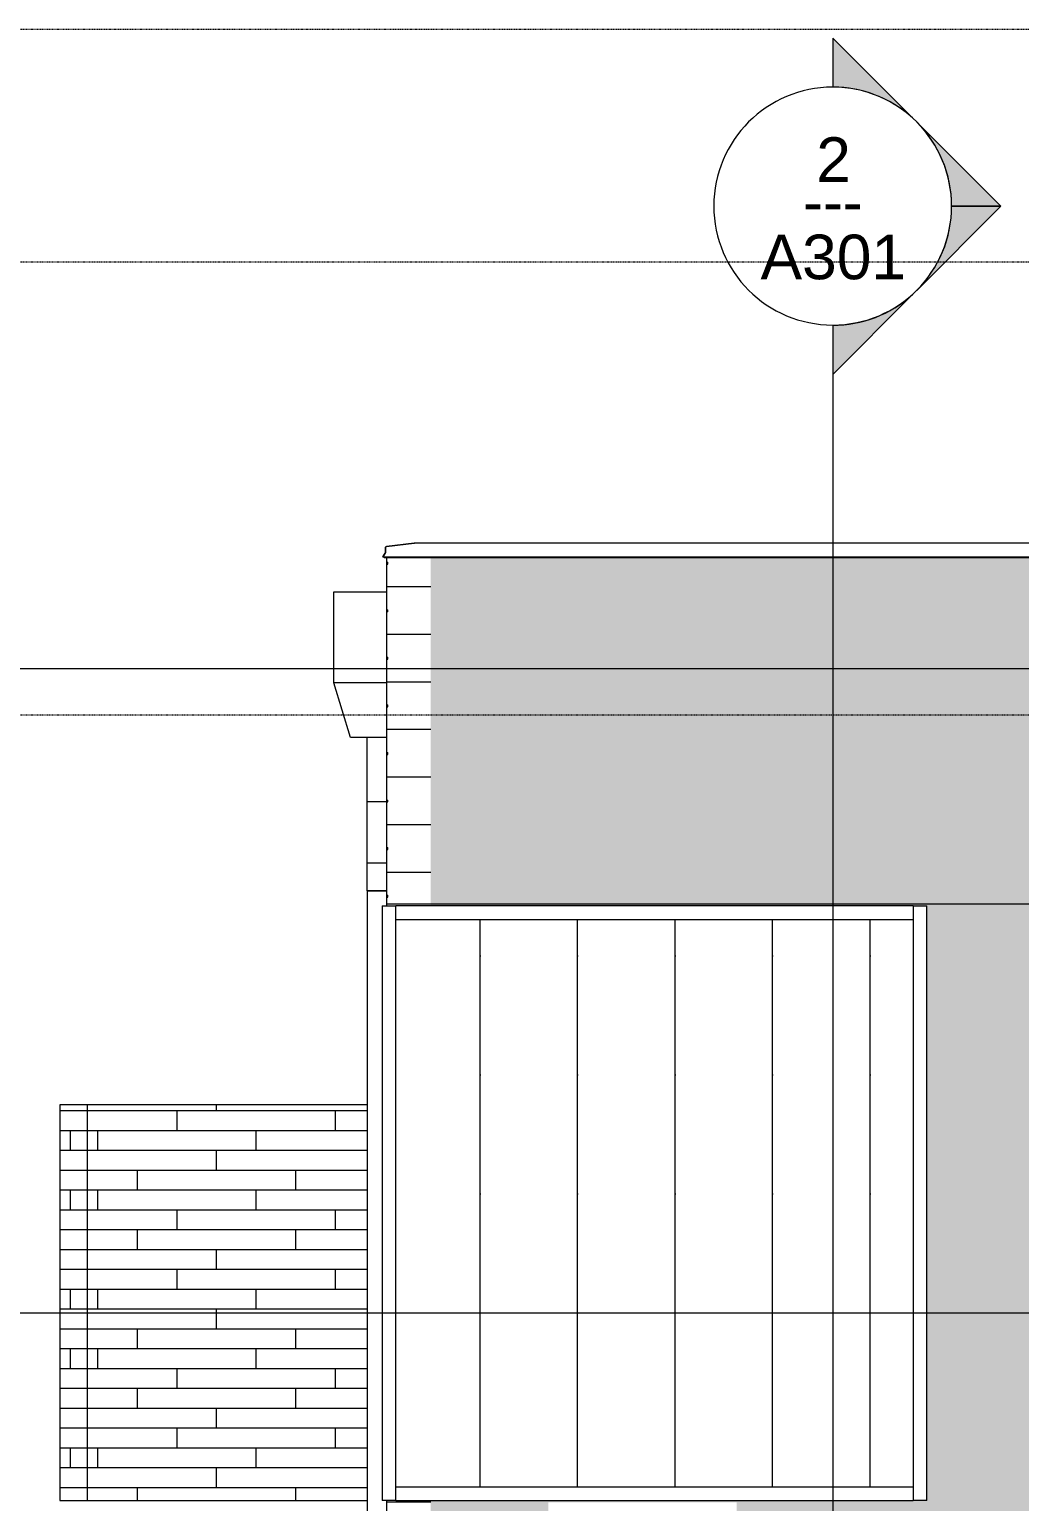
# Model space of a CAD drawing. Header units: inches. Extents: x -4169 to 1631, y -238 to 585.
# Drawn here: x -3932.9 to -3733, y 229.9 to 527 of the extents above; entities that cross this region are included whole.
import ezdxf

# ---------------------------------------------------------------- set-up
doc = ezdxf.new("R2010")
doc.units = ezdxf.units.IN
doc.header["$MEASUREMENT"] = 0
doc.linetypes.add('Aligning Line 1_8_', pattern=[0.25, 0.125, -0.125])
doc.linetypes.add('Grid Line 1_2_', pattern=[0.875, 0.5, -0.125, 0.125, -0.125])
for name, color, linetype, lineweight in [('0-1', 7, 'Continuous', 5), ('A-FLOR-LEVL-1', 51, 'Grid Line 1_2_', 9), ('A-GENM', 5, 'Continuous', 9), ('A-GLAZ-CWMG', 51, 'Continuous', 9), ('A-WALL', 113, 'Continuous', 13), ('A-WALL-PATT-1', 111, 'Continuous', 9), ('G-ANNO-SYMB', 111, 'Aligning Line 1_8_', 9), ('G-ANNO-SYMB-1', 9, 'Aligning Line 1_8_', 9), ('G-ANNO-SYMB-2', 147, 'Aligning Line 1_8_', 9), ('G-ANNO-SYMB-3', 111, 'Continuous', 9)]:
    doc.layers.add(name, color=color, linetype=linetype, lineweight=lineweight)
doc.styles.add('Arial', font='arial.ttf', dxfattribs={"height": 9})
doc.styles.add('Century Gothic', font='ufonts.com_century-gothic.ttf', dxfattribs={"height": 9})
pattern_1 = [(0, (-3865.17, 112.3), (-38.4, 120.375), [0.392, -38.007]), (0, (-3865.17, 112.7), (-38.4, 120.375), [0.392, -38.007]), (0, (-3865.17, 128.66), (-38.4, 120.375), [0.392, -38.007]), (0, (-3865.17, 129.05), (-38.4, 120.375), [0.392, -38.007]), (0, (-3865.17, 145.02), (-38.4, 120.375), [0.392, -38.007]), (0, (-3865.17, 145.41), (-38.4, 120.375), [0.392, -38.007]), (0, (-3865.17, 161.38), (-38.4, 120.375), [0.392, -38.007]), (0, (-3865.17, 161.77), (-38.4, 120.375), [0.392, -38.007]), (0, (-3865.17, 177.73), (-38.4, 120.375), [0.392, -38.007]), (0, (-3865.17, 178.12), (-38.4, 120.375), [0.392, -38.007]), (0, (-3865.17, 194.09), (-38.4, 120.375), [0.392, -38.007]), (0, (-3865.17, 194.48), (-38.4, 120.375), [0.392, -38.007]), (0, (-3865.17, 210.45), (-38.4, 120.375), [0.392, -38.007]), (0, (-3865.17, 210.84), (-38.4, 120.375), [0.392, -38.007]), (0, (-3865.17, 226.8), (-38.4, 120.375), [0.392, -38.007]), (0, (-3865.17, 227.2), (-38.4, 120.375), [0.392, -38.007]), (0, (-3847.72, 112.3), (-38.4, 120.375), [0.392, -38.007]), (0, (-3847.72, 112.7), (-38.4, 120.375), [0.392, -38.007]), (0, (-3847.72, 128.66), (-38.4, 120.375), [0.392, -38.007]), (0, (-3847.72, 129.05), (-38.4, 120.375), [0.392, -38.007]), (0, (-3847.72, 145.02), (-38.4, 120.375), [0.392, -38.007]), (0, (-3847.72, 145.41), (-38.4, 120.375), [0.392, -38.007]), (0, (-3847.72, 161.38), (-38.4, 120.375), [0.392, -38.007]), (0, (-3847.72, 161.77), (-38.4, 120.375), [0.392, -38.007]), (0, (-3847.72, 177.73), (-38.4, 120.375), [0.392, -38.007]), (0, (-3847.72, 178.12), (-38.4, 120.375), [0.392, -38.007]), (0, (-3847.72, 194.09), (-38.4, 120.375), [0.392, -38.007]), (0, (-3847.72, 194.48), (-38.4, 120.375), [0.392, -38.007]), (0, (-3847.72, 210.45), (-38.4, 120.375), [0.392, -38.007]), (0, (-3847.72, 210.84), (-38.4, 120.375), [0.392, -38.007]), (0, (-3847.72, 226.8), (-38.4, 120.375), [0.392, -38.007]), (0, (-3847.72, 227.2), (-38.4, 120.375), [0.392, -38.007]), (0, (-3830.27, 112.3), (-38.4, 120.375), [0.392, -38.007]), (0, (-3830.27, 112.7), (-38.4, 120.375), [0.392, -38.007]), (0, (-3830.27, 128.66), (-38.4, 120.375), [0.392, -38.007]), (0, (-3830.27, 129.05), (-38.4, 120.375), [0.392, -38.007]), (0, (-3830.27, 145.02), (-38.4, 120.375), [0.392, -38.007]), (0, (-3830.27, 145.41), (-38.4, 120.375), [0.392, -38.007]), (0, (-3830.27, 161.38), (-38.4, 120.375), [0.392, -38.007]), (0, (-3830.27, 161.77), (-38.4, 120.375), [0.392, -38.007]), (0, (-3830.27, 177.73), (-38.4, 120.375), [0.392, -38.007]), (0, (-3830.27, 178.12), (-38.4, 120.375), [0.392, -38.007]), (0, (-3830.27, 194.09), (-38.4, 120.375), [0.392, -38.007]), (0, (-3830.27, 194.48), (-38.4, 120.375), [0.392, -38.007]), (0, (-3830.27, 210.45), (-38.4, 120.375), [0.392, -38.007]), (0, (-3830.27, 210.84), (-38.4, 120.375), [0.392, -38.007]), (0, (-3830.27, 226.8), (-38.4, 120.375), [0.392, -38.007]), (0, (-3830.27, 227.2), (-38.4, 120.375), [0.392, -38.007]), (90, (-3866.91, 109.75), (-38.4, 2e-15), [120, -0.375]), (90, (-3866.536, 109.75), (-38.4, 2e-15), [120, -0.375]), (90, (-3865.17, 112.304), (-38.4, 2e-15), [0.392, -119.982]), (90, (-3865.17, 128.66), (-38.4, 2e-15), [0.392, -119.982]), (90, (-3865.17, 145.018), (-38.4, 2e-15), [0.392, -119.982]), (90, (-3865.17, 161.375), (-38.4, 2e-15), [0.392, -119.982]), (90, (-3865.17, 177.732), (-38.4, 2e-15), [0.392, -119.982]), (90, (-3865.17, 194.09), (-38.4, 2e-15), [0.392, -119.982]), (90, (-3865.17, 210.447), (-38.4, 2e-15), [0.392, -119.982]), (90, (-3865.17, 226.804), (-38.4, 2e-15), [0.392, -119.982]), (90, (-3864.777, 112.304), (-38.4, 2e-15), [0.392, -119.982]), (90, (-3864.777, 128.66), (-38.4, 2e-15), [0.392, -119.982]), (90, (-3864.777, 145.018), (-38.4, 2e-15), [0.392, -119.982]), (90, (-3864.777, 161.375), (-38.4, 2e-15), [0.392, -119.982]), (90, (-3864.777, 177.732), (-38.4, 2e-15), [0.392, -119.982]), (90, (-3864.777, 194.09), (-38.4, 2e-15), [0.392, -119.982]), (90, (-3864.777, 210.447), (-38.4, 2e-15), [0.392, -119.982]), (90, (-3864.777, 226.804), (-38.4, 2e-15), [0.392, -119.982]), (90, (-3847.72, 112.304), (-38.4, 2e-15), [0.392, -119.982]), (90, (-3847.72, 128.66), (-38.4, 2e-15), [0.392, -119.982]), (90, (-3847.72, 145.018), (-38.4, 2e-15), [0.392, -119.982]), (90, (-3847.72, 161.375), (-38.4, 2e-15), [0.392, -119.982]), (90, (-3847.72, 177.732), (-38.4, 2e-15), [0.392, -119.982]), (90, (-3847.72, 194.09), (-38.4, 2e-15), [0.392, -119.982]), (90, (-3847.72, 210.447), (-38.4, 2e-15), [0.392, -119.982]), (90, (-3847.72, 226.804), (-38.4, 2e-15), [0.392, -119.982]), (90, (-3847.327, 112.304), (-38.4, 2e-15), [0.392, -119.982]), (90, (-3847.327, 128.66), (-38.4, 2e-15), [0.392, -119.982]), (90, (-3847.327, 145.018), (-38.4, 2e-15), [0.392, -119.982]), (90, (-3847.327, 161.375), (-38.4, 2e-15), [0.392, -119.982]), (90, (-3847.327, 177.732), (-38.4, 2e-15), [0.392, -119.982]), (90, (-3847.327, 194.09), (-38.4, 2e-15), [0.392, -119.982]), (90, (-3847.327, 210.447), (-38.4, 2e-15), [0.392, -119.982]), (90, (-3847.327, 226.804), (-38.4, 2e-15), [0.392, -119.982]), (90, (-3830.27, 112.304), (-38.4, 2e-15), [0.392, -119.982]), (90, (-3830.27, 128.66), (-38.4, 2e-15), [0.392, -119.982]), (90, (-3830.27, 145.018), (-38.4, 2e-15), [0.392, -119.982]), (90, (-3830.27, 161.375), (-38.4, 2e-15), [0.392, -119.982]), (90, (-3830.27, 177.732), (-38.4, 2e-15), [0.392, -119.982]), (90, (-3830.27, 194.09), (-38.4, 2e-15), [0.392, -119.982]), (90, (-3830.27, 210.447), (-38.4, 2e-15), [0.392, -119.982]), (90, (-3830.27, 226.804), (-38.4, 2e-15), [0.392, -119.982]), (90, (-3829.877, 112.304), (-38.4, 2e-15), [0.392, -119.982]), (90, (-3829.877, 128.66), (-38.4, 2e-15), [0.392, -119.982]), (90, (-3829.877, 145.018), (-38.4, 2e-15), [0.392, -119.982]), (90, (-3829.877, 161.375), (-38.4, 2e-15), [0.392, -119.982]), (90, (-3829.877, 177.732), (-38.4, 2e-15), [0.392, -119.982]), (90, (-3829.877, 194.09), (-38.4, 2e-15), [0.392, -119.982]), (90, (-3829.877, 210.447), (-38.4, 2e-15), [0.392, -119.982]), (90, (-3829.877, 226.804), (-38.4, 2e-15), [0.392, -119.982]), (180, (-3828.51, 109.38), (-38.4, 120.375), [38.025, -0.375]), (180, (-3828.51, 109.75), (-38.4, 120.375), [38.025, -0.375])]
pattern_2 = [(0, (-3840.98, 140.604), (-120, 76.8), [0.392, -119.607]), (0, (-3840.98, 140.996), (-120, 76.8), [0.392, -119.607]), (0, (-3840.98, 150.204), (-120, 76.8), [0.392, -119.607]), (0, (-3840.98, 150.596), (-120, 76.8), [0.392, -119.607]), (0, (-3840.98, 159.804), (-120, 76.8), [0.392, -119.607]), (0, (-3840.98, 160.196), (-120, 76.8), [0.392, -119.607]), (0, (-3840.98, 169.404), (-120, 76.8), [0.392, -119.607]), (0, (-3840.98, 169.796), (-120, 76.8), [0.392, -119.607]), (0, (-3840.98, 179.004), (-120, 76.8), [0.392, -119.607]), (0, (-3840.98, 179.396), (-120, 76.8), [0.392, -119.607]), (0, (-3840.98, 188.604), (-120, 76.8), [0.392, -119.607]), (0, (-3840.98, 188.996), (-120, 76.8), [0.392, -119.607]), (0, (-3840.98, 198.204), (-120, 76.8), [0.392, -119.607]), (0, (-3840.98, 198.596), (-120, 76.8), [0.392, -119.607]), (0, (-3840.98, 207.804), (-120, 76.8), [0.392, -119.607]), (0, (-3840.98, 208.196), (-120, 76.8), [0.392, -119.607]), (0, (-3820.98, 140.604), (-120, 76.8), [0.392, -119.607]), (0, (-3820.98, 140.996), (-120, 76.8), [0.392, -119.607]), (0, (-3820.98, 150.204), (-120, 76.8), [0.392, -119.607]), (0, (-3820.98, 150.596), (-120, 76.8), [0.392, -119.607]), (0, (-3820.98, 159.804), (-120, 76.8), [0.392, -119.607]), (0, (-3820.98, 160.196), (-120, 76.8), [0.392, -119.607]), (0, (-3820.98, 169.404), (-120, 76.8), [0.392, -119.607]), (0, (-3820.98, 169.796), (-120, 76.8), [0.392, -119.607]), (0, (-3820.98, 179.004), (-120, 76.8), [0.392, -119.607]), (0, (-3820.98, 179.396), (-120, 76.8), [0.392, -119.607]), (0, (-3820.98, 188.604), (-120, 76.8), [0.392, -119.607]), (0, (-3820.98, 188.996), (-120, 76.8), [0.392, -119.607]), (0, (-3820.98, 198.204), (-120, 76.8), [0.392, -119.607]), (0, (-3820.98, 198.596), (-120, 76.8), [0.392, -119.607]), (0, (-3820.98, 207.804), (-120, 76.8), [0.392, -119.607]), (0, (-3820.98, 208.196), (-120, 76.8), [0.392, -119.607]), (0, (-3800.98, 140.604), (-120, 76.8), [0.392, -119.607]), (0, (-3800.98, 140.996), (-120, 76.8), [0.392, -119.607]), (0, (-3800.98, 150.204), (-120, 76.8), [0.392, -119.607]), (0, (-3800.98, 150.596), (-120, 76.8), [0.392, -119.607]), (0, (-3800.98, 159.804), (-120, 76.8), [0.392, -119.607]), (0, (-3800.98, 160.196), (-120, 76.8), [0.392, -119.607]), (0, (-3800.98, 169.404), (-120, 76.8), [0.392, -119.607]), (0, (-3800.98, 169.796), (-120, 76.8), [0.392, -119.607]), (0, (-3800.98, 179.004), (-120, 76.8), [0.392, -119.607]), (0, (-3800.98, 179.396), (-120, 76.8), [0.392, -119.607]), (0, (-3800.98, 188.604), (-120, 76.8), [0.392, -119.607]), (0, (-3800.98, 188.996), (-120, 76.8), [0.392, -119.607]), (0, (-3800.98, 198.204), (-120, 76.8), [0.392, -119.607]), (0, (-3800.98, 198.596), (-120, 76.8), [0.392, -119.607]), (0, (-3800.98, 207.804), (-120, 76.8), [0.392, -119.607]), (0, (-3800.98, 208.196), (-120, 76.8), [0.392, -119.607]), (0, (-3780.98, 140.604), (-120, 76.8), [0.392, -119.607]), (0, (-3780.98, 140.996), (-120, 76.8), [0.392, -119.607]), (0, (-3780.98, 150.204), (-120, 76.8), [0.392, -119.607]), (0, (-3780.98, 150.596), (-120, 76.8), [0.392, -119.607]), (0, (-3780.98, 159.804), (-120, 76.8), [0.392, -119.607]), (0, (-3780.98, 160.196), (-120, 76.8), [0.392, -119.607]), (0, (-3780.98, 169.404), (-120, 76.8), [0.392, -119.607]), (0, (-3780.98, 169.796), (-120, 76.8), [0.392, -119.607]), (0, (-3780.98, 179.004), (-120, 76.8), [0.392, -119.607]), (0, (-3780.98, 179.396), (-120, 76.8), [0.392, -119.607]), (0, (-3780.98, 188.604), (-120, 76.8), [0.392, -119.607]), (0, (-3780.98, 188.996), (-120, 76.8), [0.392, -119.607]), (0, (-3780.98, 198.204), (-120, 76.8), [0.392, -119.607]), (0, (-3780.98, 198.596), (-120, 76.8), [0.392, -119.607]), (0, (-3780.98, 207.804), (-120, 76.8), [0.392, -119.607]), (0, (-3780.98, 208.196), (-120, 76.8), [0.392, -119.607]), (0, (-3760.98, 140.604), (-120, 76.8), [0.392, -119.607]), (0, (-3760.98, 140.996), (-120, 76.8), [0.392, -119.607]), (0, (-3760.98, 150.204), (-120, 76.8), [0.392, -119.607]), (0, (-3760.98, 150.596), (-120, 76.8), [0.392, -119.607]), (0, (-3760.98, 159.804), (-120, 76.8), [0.392, -119.607]), (0, (-3760.98, 160.196), (-120, 76.8), [0.392, -119.607]), (0, (-3760.98, 169.404), (-120, 76.8), [0.392, -119.607]), (0, (-3760.98, 169.796), (-120, 76.8), [0.392, -119.607]), (0, (-3760.98, 179.004), (-120, 76.8), [0.392, -119.607]), (0, (-3760.98, 179.396), (-120, 76.8), [0.392, -119.607]), (0, (-3760.98, 188.604), (-120, 76.8), [0.392, -119.607]), (0, (-3760.98, 188.996), (-120, 76.8), [0.392, -119.607]), (0, (-3760.98, 198.204), (-120, 76.8), [0.392, -119.607]), (0, (-3760.98, 198.596), (-120, 76.8), [0.392, -119.607]), (0, (-3760.98, 207.804), (-120, 76.8), [0.392, -119.607]), (0, (-3760.98, 208.196), (-120, 76.8), [0.392, -119.607]), (0, (-3740.98, 140.604), (-120, 76.8), [0.392, -119.607]), (0, (-3740.98, 140.996), (-120, 76.8), [0.392, -119.607]), (0, (-3740.98, 150.204), (-120, 76.8), [0.392, -119.607]), (0, (-3740.98, 150.596), (-120, 76.8), [0.392, -119.607]), (0, (-3740.98, 159.804), (-120, 76.8), [0.392, -119.607]), (0, (-3740.98, 160.196), (-120, 76.8), [0.392, -119.607]), (0, (-3740.98, 169.404), (-120, 76.8), [0.392, -119.607]), (0, (-3740.98, 169.796), (-120, 76.8), [0.392, -119.607]), (0, (-3740.98, 179.004), (-120, 76.8), [0.392, -119.607]), (0, (-3740.98, 179.396), (-120, 76.8), [0.392, -119.607]), (0, (-3740.98, 188.604), (-120, 76.8), [0.392, -119.607]), (0, (-3740.98, 188.996), (-120, 76.8), [0.392, -119.607]), (0, (-3740.98, 198.204), (-120, 76.8), [0.392, -119.607]), (0, (-3740.98, 198.596), (-120, 76.8), [0.392, -119.607]), (0, (-3740.98, 207.804), (-120, 76.8), [0.392, -119.607]), (0, (-3740.98, 208.196), (-120, 76.8), [0.392, -119.607]), (90, (-3847.43, 155.2), (-120, 7e-15), [9.6, -67.2]), (90, (-3840.98, 140.6), (-120, 7e-15), [0.392, -76.407]), (90, (-3840.98, 150.2), (-120, 7e-15), [0.392, -76.407]), (90, (-3840.98, 159.8), (-120, 7e-15), [0.392, -76.407]), (90, (-3840.98, 169.4), (-120, 7e-15), [0.392, -76.407]), (90, (-3840.98, 179), (-120, 7e-15), [0.392, -76.407]), (90, (-3840.98, 188.6), (-120, 7e-15), [0.392, -76.407]), (90, (-3840.98, 198.2), (-120, 7e-15), [0.392, -76.407]), (90, (-3840.98, 207.8), (-120, 7e-15), [0.392, -76.407]), (90, (-3840.59, 140.6), (-120, 7e-15), [0.392, -76.407]), (90, (-3840.59, 150.2), (-120, 7e-15), [0.392, -76.407]), (90, (-3840.59, 159.8), (-120, 7e-15), [0.392, -76.407]), (90, (-3840.59, 169.4), (-120, 7e-15), [0.392, -76.407]), (90, (-3840.59, 179), (-120, 7e-15), [0.392, -76.407]), (90, (-3840.59, 188.6), (-120, 7e-15), [0.392, -76.407]), (90, (-3840.59, 198.2), (-120, 7e-15), [0.392, -76.407]), (90, (-3840.59, 207.8), (-120, 7e-15), [0.392, -76.407]), (90, (-3831.29, 174.4), (-120, 7e-15), [9.6, -67.2]), (90, (-3831.29, 203.2), (-120, 7e-15), [9.6, -67.2]), (90, (-3820.98, 140.6), (-120, 7e-15), [0.392, -76.407]), (90, (-3820.98, 150.2), (-120, 7e-15), [0.392, -76.407]), (90, (-3820.98, 159.8), (-120, 7e-15), [0.392, -76.407]), (90, (-3820.98, 169.4), (-120, 7e-15), [0.392, -76.407]), (90, (-3820.98, 179), (-120, 7e-15), [0.392, -76.407]), (90, (-3820.98, 188.6), (-120, 7e-15), [0.392, -76.407]), (90, (-3820.98, 198.2), (-120, 7e-15), [0.392, -76.407]), (90, (-3820.98, 207.8), (-120, 7e-15), [0.392, -76.407]), (90, (-3820.59, 140.6), (-120, 7e-15), [0.392, -76.407]), (90, (-3820.59, 150.2), (-120, 7e-15), [0.392, -76.407]), (90, (-3820.59, 159.8), (-120, 7e-15), [0.392, -76.407]), (90, (-3820.59, 169.4), (-120, 7e-15), [0.392, -76.407]), (90, (-3820.59, 179), (-120, 7e-15), [0.392, -76.407]), (90, (-3820.59, 188.6), (-120, 7e-15), [0.392, -76.407]), (90, (-3820.59, 198.2), (-120, 7e-15), [0.392, -76.407]), (90, (-3820.59, 207.8), (-120, 7e-15), [0.392, -76.407]), (90, (-3800.98, 140.6), (-120, 7e-15), [0.392, -76.407]), (90, (-3800.98, 150.2), (-120, 7e-15), [0.392, -76.407]), (90, (-3800.98, 159.8), (-120, 7e-15), [0.392, -76.407]), (90, (-3800.98, 169.4), (-120, 7e-15), [0.392, -76.407]), (90, (-3800.98, 179), (-120, 7e-15), [0.392, -76.407]), (90, (-3800.98, 188.6), (-120, 7e-15), [0.392, -76.407]), (90, (-3800.98, 198.2), (-120, 7e-15), [0.392, -76.407]), (90, (-3800.98, 207.8), (-120, 7e-15), [0.392, -76.407]), (90, (-3800.59, 140.6), (-120, 7e-15), [0.392, -76.407]), (90, (-3800.59, 150.2), (-120, 7e-15), [0.392, -76.407]), (90, (-3800.59, 159.8), (-120, 7e-15), [0.392, -76.407]), (90, (-3800.59, 169.4), (-120, 7e-15), [0.392, -76.407]), (90, (-3800.59, 179), (-120, 7e-15), [0.392, -76.407]), (90, (-3800.59, 188.6), (-120, 7e-15), [0.392, -76.407]), (90, (-3800.59, 198.2), (-120, 7e-15), [0.392, -76.407]), (90, (-3800.59, 207.8), (-120, 7e-15), [0.392, -76.407]), (90, (-3790.74, 145.6), (-120, 7e-15), [9.6, -67.2]), (90, (-3790.74, 184), (-120, 7e-15), [9.6, -67.2]), (90, (-3780.98, 140.6), (-120, 7e-15), [0.392, -76.407]), (90, (-3780.98, 150.2), (-120, 7e-15), [0.392, -76.407]), (90, (-3780.98, 159.8), (-120, 7e-15), [0.392, -76.407]), (90, (-3780.98, 169.4), (-120, 7e-15), [0.392, -76.407]), (90, (-3780.98, 179), (-120, 7e-15), [0.392, -76.407]), (90, (-3780.98, 188.6), (-120, 7e-15), [0.392, -76.407]), (90, (-3780.98, 198.2), (-120, 7e-15), [0.392, -76.407]), (90, (-3780.98, 207.8), (-120, 7e-15), [0.392, -76.407]), (90, (-3780.59, 140.6), (-120, 7e-15), [0.392, -76.407]), (90, (-3780.59, 150.2), (-120, 7e-15), [0.392, -76.407]), (90, (-3780.59, 159.8), (-120, 7e-15), [0.392, -76.407]), (90, (-3780.59, 169.4), (-120, 7e-15), [0.392, -76.407]), (90, (-3780.59, 179), (-120, 7e-15), [0.392, -76.407]), (90, (-3780.59, 188.6), (-120, 7e-15), [0.392, -76.407]), (90, (-3780.59, 198.2), (-120, 7e-15), [0.392, -76.407]), (90, (-3780.59, 207.8), (-120, 7e-15), [0.392, -76.407]), (90, (-3769.9, 164.8), (-120, 7e-15), [9.6, -67.2]), (90, (-3760.98, 140.6), (-120, 7e-15), [0.392, -76.407]), (90, (-3760.98, 150.2), (-120, 7e-15), [0.392, -76.407]), (90, (-3760.98, 159.8), (-120, 7e-15), [0.392, -76.407]), (90, (-3760.98, 169.4), (-120, 7e-15), [0.392, -76.407]), (90, (-3760.98, 179), (-120, 7e-15), [0.392, -76.407]), (90, (-3760.98, 188.6), (-120, 7e-15), [0.392, -76.407]), (90, (-3760.98, 198.2), (-120, 7e-15), [0.392, -76.407]), (90, (-3760.98, 207.8), (-120, 7e-15), [0.392, -76.407]), (90, (-3760.59, 140.6), (-120, 7e-15), [0.392, -76.407]), (90, (-3760.59, 150.2), (-120, 7e-15), [0.392, -76.407]), (90, (-3760.59, 159.8), (-120, 7e-15), [0.392, -76.407]), (90, (-3760.59, 169.4), (-120, 7e-15), [0.392, -76.407]), (90, (-3760.59, 179), (-120, 7e-15), [0.392, -76.407]), (90, (-3760.59, 188.6), (-120, 7e-15), [0.392, -76.407]), (90, (-3760.59, 198.2), (-120, 7e-15), [0.392, -76.407]), (90, (-3760.59, 207.8), (-120, 7e-15), [0.392, -76.407]), (90, (-3749.23, 136), (-120, 7e-15), [9.6, -67.2]), (90, (-3749.23, 193.6), (-120, 7e-15), [9.6, -67.2]), (90, (-3740.98, 140.6), (-120, 7e-15), [0.392, -76.407]), (90, (-3740.98, 150.2), (-120, 7e-15), [0.392, -76.407]), (90, (-3740.98, 159.8), (-120, 7e-15), [0.392, -76.407]), (90, (-3740.98, 169.4), (-120, 7e-15), [0.392, -76.407]), (90, (-3740.98, 179), (-120, 7e-15), [0.392, -76.407]), (90, (-3740.98, 188.6), (-120, 7e-15), [0.392, -76.407]), (90, (-3740.98, 198.2), (-120, 7e-15), [0.392, -76.407]), (90, (-3740.98, 207.8), (-120, 7e-15), [0.392, -76.407]), (90, (-3740.59, 140.6), (-120, 7e-15), [0.392, -76.407]), (90, (-3740.59, 150.2), (-120, 7e-15), [0.392, -76.407]), (90, (-3740.59, 159.8), (-120, 7e-15), [0.392, -76.407]), (90, (-3740.59, 169.4), (-120, 7e-15), [0.392, -76.407]), (90, (-3740.59, 179), (-120, 7e-15), [0.392, -76.407]), (90, (-3740.59, 188.6), (-120, 7e-15), [0.392, -76.407]), (90, (-3740.59, 198.2), (-120, 7e-15), [0.392, -76.407]), (90, (-3740.59, 207.8), (-120, 7e-15), [0.392, -76.407]), (180, (-3736.286, 136), (-120, 76.8), [120, 0, 0, 0]), (180, (-3736.286, 145.6), (-120, 76.8), [120, 0, 0, 0]), (180, (-3736.286, 155.2), (-120, 76.8), [120, 0, 0, 0]), (180, (-3736.286, 164.8), (-120, 76.8), [120, 0, 0, 0]), (180, (-3736.286, 174.4), (-120, 76.8), [120, 0, 0, 0]), (180, (-3736.286, 184), (-120, 76.8), [120, 0, 0, 0]), (180, (-3736.286, 193.6), (-120, 76.8), [120, 0, 0, 0]), (180, (-3736.286, 203.2), (-120, 76.8), [120, 0, 0, 0])]

# ---------------------------------------------------------------- blocks, each defined once
blk = doc.blocks.new('CTR - 2nd Phase_rvt-1-BUILDING ELEVATION - WEST')
at = {"layer": 'A-FLOR-LEVL-1'}
for p, q in [((-4168.71, 398), (-1814.21, 398)), ((-4168.71, 268), (-1814.21, 268))]:
    blk.add_line(p, q, dxfattribs=at)
at = {"layer": 'G-ANNO-SYMB-1'}
for p, q in [((-1910.9, 526.95), (-4072, 526.95)), ((-1910.9, 388.59), (-4072, 388.59))]:
    blk.add_line(p, q, dxfattribs=at)
blk = doc.blocks.new('CTR  - Topography_rvt-1-BUILDING ELEVATION - WEST')
at = {"layer": 'G-ANNO-SYMB-2'}
blk.add_line((-1910.9, 480), (-4072, 480), dxfattribs=at)
blk = doc.blocks.new('CTR - 1st Phase - Common Walls_rvt-1-BUILDING ELEVATION - WEST')
at = {"layer": 'A-FLOR-LEVL-1'}
for p, q in [((-4168.71, 398), (-1814.21, 398)), ((-4168.71, 268), (-1814.21, 268))]:
    blk.add_line(p, q, dxfattribs=at)
at = {"layer": 'G-ANNO-SYMB-2'}
for p, q in [((-1910.9, 526.95), (-4072, 526.95)), ((-1910.9, 526.95), (-4072, 526.95)), ((-1910.9, 480), (-4072, 480))]:
    blk.add_line(p, q, dxfattribs=at)
blk = doc.blocks.new('Basic Wall _ EXT - FIBER CEMENT - SMALL - ___-1820306-BUILDING ELEVATION - WEST')
at = {"layer": 'A-WALL'}
for p, q in [((-3861, 422.35), (-3861, 421.44)), ((-3855.19, 423.28), (-3860.78, 422.6)), ((-3855.13, 423.28), (-3855.19, 423.28)), ((-3861.04, 421.3), (-3861.51, 420.57)), ((-3861.51, 420.57), (-3861.32, 420.45))]:
    blk.add_line(p, q, dxfattribs=at)
at = {"layer": 'A-WALL', "flags": 128}
for points in [[(-3860.78, 422.6), (-3860.83, 422.59), (-3860.89, 422.56), (-3860.93, 422.52), (-3860.97, 422.47), (-3860.99, 422.41), (-3861, 422.35)], [(-3861.32, 420.45), (-3861.26, 420.43), (-3861.2, 420.42)], [(-3861, 421.44), (-3861, 421.39), (-3861.01, 421.35), (-3861.04, 421.3)]]:
    blk.add_lwpolyline(points, dxfattribs=at)
blk = doc.blocks.new('Basic Wall _ EXT - FIBER CEMENT - SMALL - ___-1939673-BUILDING ELEVATION - WEST')
at = {"layer": 'A-WALL'}
for p, q in [((-3861, 421.44), (-3861, 422.35)), ((-3860.78, 422.6), (-3855.19, 423.28)), ((-3855.19, 423.28), (-3855.13, 423.28)), ((-2073.48, 423.28), (-3855.16, 423.28)), ((-3861.51, 420.57), (-3861.04, 421.3)), ((-3861.32, 420.45), (-3861.51, 420.57)), ((-3861.51, 420.57), (-2067.14, 420.57)), ((-3861.18, 420.42), (-2067.46, 420.42))]:
    blk.add_line(p, q, dxfattribs=at)
at = {"layer": 'A-WALL', "flags": 128}
for points in [[(-3861, 422.35), (-3860.99, 422.41), (-3860.97, 422.47), (-3860.93, 422.52), (-3860.89, 422.56), (-3860.83, 422.59), (-3860.78, 422.6)], [(-3861.18, 420.42), (-3861.2, 420.42), (-3861.26, 420.43), (-3861.32, 420.45)], [(-3861.04, 421.3), (-3861.01, 421.35), (-3861, 421.39), (-3861, 421.44)]]:
    blk.add_lwpolyline(points, dxfattribs=at)
blk = doc.blocks.new('Rectangular Mullion - Profile_Polycarbonate_Upper and left-1991598-BUILDING ELEVATION - WEST')
at = {"layer": 'A-GLAZ-CWMG'}
for p, q in [((-3858.91, 347.37), (-3858.91, 350.12)), ((-3754.46, 350.12), (-3858.91, 350.12)), ((-3754.46, 350.12), (-3754.46, 347.37)), ((-3858.91, 347.37), (-3754.46, 347.37))]:
    blk.add_line(p, q, dxfattribs=at)
blk = doc.blocks.new('Rectangular Mullion - Profile_Polycarbonate_Lower-1991599-BUILDING ELEVATION - WEST')
at = {"layer": 'A-GLAZ-CWMG'}
for p, q in [((-3858.91, 230.12), (-3858.91, 232.87)), ((-3754.46, 232.87), (-3858.91, 232.87)), ((-3754.46, 232.87), (-3754.46, 230.12)), ((-3858.91, 230.12), (-3754.46, 230.12))]:
    blk.add_line(p, q, dxfattribs=at)
blk = doc.blocks.new('Rectangular Mullion - Profile_Polycarbonate_Upper and left-1739822-BUILDING ELEVATION - WEST')
at = {"layer": 'A-GLAZ-CWMG'}
for p, q in [((-2069.86, 350.12), (-2067.11, 350.12)), ((-2069.86, 350.12), (-2069.86, 230.12)), ((-2067.11, 230.12), (-2067.11, 350.12)), ((-2067.11, 230.12), (-2069.86, 230.12))]:
    blk.add_line(p, q, dxfattribs=at)
blk = doc.blocks.new('Rectangular Mullion - Profile_Polycarbonate_right-1739823-BUILDING ELEVATION - WEST')
at = {"layer": 'A-GLAZ-CWMG'}
for p, q in [((-2177.12, 350.12), (-2174.37, 350.12)), ((-2177.12, 350.12), (-2177.12, 230.12)), ((-2174.37, 230.12), (-2174.37, 350.12)), ((-2174.37, 230.12), (-2177.12, 230.12))]:
    blk.add_line(p, q, dxfattribs=at)
blk = doc.blocks.new('077123 - Manufactured Gutters and Downspouts - 077123 - Manufactured Gutters and Downspouts-1955134-BUILDING ELEVATION - WEST')
at = {"layer": 'A-GENM'}
for p, q in [((-3871.39, 413.51), (-3860.72, 413.51)), ((-3871.39, 395.11), (-3871.39, 413.51)), ((-3868.04, 384.1), (-3871.39, 395.11)), ((-3860.72, 395.11), (-3871.39, 395.11)), ((-3860.72, 384.1), (-3868.04, 384.1)), ((-3864.7, 371.1), (-3864.7, 384.1)), ((-3864.7, 358.75), (-3864.7, 371.1)), ((-3860.72, 371.1), (-3864.7, 371.1)), ((-3864.7, 353.15), (-3864.7, 358.75)), ((-3860.72, 358.75), (-3864.7, 358.75)), ((-3860.72, 353.15), (-3864.7, 353.15)), ((-3864.7, 353.15), (-3864.7, 102.78)), ((-3864.7, 353.15), (-3860.72, 353.15))]:
    blk.add_line(p, q, dxfattribs=at)
blk = doc.blocks.new('Section - Section Head - Filled-22785-BUILDING ELEVATION - WEST')
at = {"layer": 'G-ANNO-SYMB-3'}
h = blk.add_hatch(color=256, dxfattribs=at)
edge = h.paths.add_edge_path(flags=0)
edge.add_line((-2563.93, -42.87), (-2547.82, -26.77))
edge.add_line((-2547.82, -26.77), (-2547.82, -36.68))
edge.add_arc((-2547.82, -60.71), 24.03, 90, 132.0784)
h = blk.add_hatch(color=256, dxfattribs=at)
edge = h.paths.add_edge_path(flags=0)
edge.add_arc((-2547.82, -60.71), 24, 135, 180)
edge.add_line((-2571.82, -60.71), (-2581.76, -60.71))
edge.add_line((-2581.76, -60.71), (-2564.79, -43.74))
h = blk.add_hatch(color=256, dxfattribs=at)
edge = h.paths.add_edge_path(flags=0)
edge.add_line((-2564.79, -77.68), (-2581.76, -60.71))
edge.add_line((-2581.76, -60.71), (-2571.82, -60.71))
edge.add_arc((-2547.82, -60.71), 24, 180, 225)
h = blk.add_hatch(color=256, dxfattribs=at)
edge = h.paths.add_edge_path(flags=0)
edge.add_arc((-2547.82, -60.71), 24.03, 227.9216, 270)
edge.add_line((-2547.82, -84.74), (-2547.82, -94.65))
edge.add_line((-2547.82, -94.65), (-2563.93, -78.54))
for p, q in [((-2547.82, -26.77), (-2563.93, -42.87)), ((-2547.82, -36.68), (-2547.82, -26.77)), ((-2564.79, -43.74), (-2581.76, -60.71)), ((-2571.82, -60.71), (-2581.76, -60.71)), ((-2581.76, -60.71), (-2564.79, -77.68)), ((-2581.76, -60.71), (-2571.82, -60.71)), ((-2563.93, -78.54), (-2547.82, -94.65)), ((-2547.82, -94.65), (-2547.82, -84.74))]:
    blk.add_line(p, q, dxfattribs=at)
for centre, radius, start, end in [((-2547.82, -60.74), 24, 90, 270), ((-2547.82, -60.71), 24.03, 90, 132.0784), ((-2547.82, -60.74), 24, 270, 90), ((-2547.82, -60.71), 24, 135, 180), ((-2547.82, -60.71), 24, 180, 225), ((-2547.82, -60.71), 24.03, 227.9216, 270)]:
    blk.add_arc(centre, radius, start, end, dxfattribs=at)

msp = doc.modelspace()

# ---------------------------------------------------------------- hatches: boundary and pattern name
at = {"layer": 'A-WALL-PATT-1'}
h = msp.add_hatch(dxfattribs=at)
h.set_pattern_fill('FP_2', color=256, style=0, pattern_type=2)
h.set_pattern_definition(pattern_2)
h.paths.add_polyline_path([(-3860.7237, 350.5), (-3851.8487, 350.5), (-3851.8487, 420.4154), (-3860.7237, 420.4154), (-3860.7237, 353.5274)], flags=0)
h = msp.add_hatch(dxfattribs=at)
h.set_pattern_fill('FP_2', color=256, style=0, pattern_type=2)
h.set_pattern_definition(pattern_2)
h.paths.add_polyline_path([(-3851.8487, 350.5), (-3298.9112, 350.5), (-3298.9112, 353.1528), (-3332.8404, 365.502), (-3332.8404, 384.1037), (-3336.2451, 384.1037), (-3339.5977, 395.1126), (-3339.5977, 413.5074), (-3318.0831, 413.5074), (-3318.0831, 395.1126), (-3321.4357, 384.1037), (-3324.8404, 384.1037), (-3324.8404, 371.1037), (-3290.9112, 358.7545), (-3290.9112, 350.5), (-2944.9362, 350.5), (-2944.9362, 358.7545), (-2911.0071, 371.1037), (-2911.0071, 384.1037), (-2914.4117, 384.1037), (-2917.7643, 395.1126), (-2917.7643, 413.5074), (-2896.2498, 413.5074), (-2896.2498, 395.1126), (-2899.6024, 384.1037), (-2903.0071, 384.1037), (-2903.0071, 365.502), (-2936.9362, 353.1528), (-2936.9362, 350.5), (-2522.5362, 350.5), (-2522.5362, 353.1528), (-2556.4654, 365.502), (-2556.4654, 384.1037), (-2559.8701, 384.1037), (-2563.2227, 395.1126), (-2563.2227, 413.5074), (-2541.7081, 413.5074), (-2541.7081, 395.1126), (-2545.0607, 384.1037), (-2548.4654, 384.1037), (-2548.4654, 371.1037), (-2514.5362, 358.7545), (-2514.5362, 350.5), (-2215.3362, 350.5), (-2215.3362, 353.1528), (-2249.2654, 365.502), (-2249.2654, 384.1037), (-2252.6701, 384.1037), (-2256.0227, 395.1126), (-2256.0227, 413.5074), (-2234.5081, 413.5074), (-2234.5081, 395.1126), (-2237.8607, 384.1037), (-2241.2654, 384.1037), (-2241.2654, 371.1037), (-2207.3362, 358.7545), (-2207.3362, 350.5), (-2067.9237, 350.5), (-2067.9237, 420.4154), (-3851.8487, 420.4154), (-3851.8487, 353.5274)], flags=0)
h = msp.add_hatch(dxfattribs=at)
h.set_pattern_fill('FP_1', color=256, style=0, pattern_type=2)
h.set_pattern_definition(pattern_1)
h.paths.add_polyline_path([(-2637.9237, 109.75), (-2637.9237, 230.125), (-2522.7237, 230.125), (-2522.7237, 109.75), (-2522.5362, 109.75), (-2522.5362, 350.5), (-2936.9362, 350.5), (-2936.9362, 109.75), (-2906.5362, 109.75), (-2906.5362, 229.75), (-2868.5112, 229.75), (-2868.5112, 109.75), (-2868.1362, 109.75), (-2868.1362, 229.75), (-2830.1112, 229.75), (-2830.1112, 109.75), (-2752.9362, 109.75), (-2752.9362, 229.75), (-2714.9112, 229.75), (-2714.9112, 109.75), (-2714.5362, 109.75), (-2714.5362, 229.75), (-2676.5112, 229.75), (-2676.5112, 109.75)], flags=0)
h.paths.add_polyline_path([(-3835.6297, 109.75), (-3828.1362, 109.75), (-3828.1362, 229.75), (-3790.1112, 229.75), (-3790.1112, 109.75), (-3674.5362, 109.75), (-3674.5362, 229.75), (-3636.5112, 229.75), (-3636.5112, 109.75), (-3597.7362, 109.75), (-3597.7362, 229.75), (-3559.7112, 229.75), (-3559.7112, 109.75), (-3520.9362, 109.75), (-3520.9362, 229.75), (-3482.9112, 229.75), (-3482.9112, 109.75), (-3405.7362, 109.75), (-3405.7362, 229.75), (-3367.7112, 229.75), (-3367.7112, 109.75), (-3298.9112, 109.75), (-3298.9112, 350.5), (-3851.8487, 350.5), (-3851.8487, 350.125), (-3751.7112, 350.125), (-3751.7112, 230.125), (-3851.8487, 230.125), (-3851.8487, 109.75)], flags=0)
h.paths.add_polyline_path([(-3290.9112, 109.75), (-3290.5362, 109.75), (-3290.5362, 229.75), (-3252.5112, 229.75), (-3252.5112, 178), (-3252.1362, 178), (-3252.1362, 229.75), (-3214.1112, 229.75), (-3214.1112, 178), (-3175.7112, 178), (-3175.7112, 109.75), (-3175.3362, 109.75), (-3175.3362, 229.75), (-3137.3112, 229.75), (-3137.3112, 109.75), (-3136.9362, 109.75), (-3136.9362, 229.75), (-3098.9112, 229.75), (-3098.9112, 109.75), (-3060.1362, 109.75), (-3060.1362, 229.75), (-3022.1112, 229.75), (-3022.1112, 109.75), (-3021.7362, 109.75), (-3021.7362, 229.75), (-2983.7112, 229.75), (-2983.7112, 109.75), (-2944.9362, 109.75), (-2944.9362, 350.5), (-3290.9112, 350.5), (-3290.9112, 109.9407)], flags=0)
h.paths.add_polyline_path([(-2484.1362, 109.75), (-2484.1362, 229.75), (-2446.1112, 229.75), (-2446.1112, 109.75), (-2445.3612, 109.75), (-2445.3612, 229.75), (-2407.3362, 229.75), (-2407.3362, 109.75), (-2368.5612, 109.75), (-2368.5612, 229.75), (-2330.5362, 229.75), (-2330.5237, 178), (-2292.1362, 178), (-2292.1362, 229.75), (-2254.1112, 229.75), (-2254.1112, 178), (-2253.7362, 178), (-2253.7362, 229.75), (-2215.7112, 229.75), (-2215.6987, 109.75), (-2215.3362, 109.75), (-2215.3362, 350.5), (-2514.5362, 350.5), (-2514.5362, 109.75), (-2485.1331, 109.75)], flags=0)
h.paths.add_polyline_path([(-2207.3362, 109.75), (-2176.9362, 109.75), (-2176.9362, 229.75), (-2138.9112, 229.75), (-2138.9112, 109.75), (-2138.5362, 109.75), (-2138.5362, 229.75), (-2100.5112, 229.75), (-2100.5112, 109.75), (-2067.9237, 109.75), (-2067.9237, 230.125), (-2177.1237, 230.125), (-2177.1237, 350.125), (-2067.9237, 350.125), (-2067.9237, 350.5), (-2207.3362, 350.5), (-2207.3362, 118.2276)], flags=0)
h.paths.add_polyline_path([(-3520.9362, 230.125), (-3520.9362, 350.125), (-3482.9112, 350.125), (-3482.9112, 230.125)], flags=0)
h.paths.add_polyline_path([(-3175.3362, 230.125), (-3175.3362, 350.125), (-3137.3112, 350.125), (-3137.3112, 230.125)], flags=0)
h.paths.add_polyline_path([(-3098.9112, 230.125), (-3136.9362, 230.125), (-3136.9362, 350.125), (-3098.9112, 350.125), (-3098.9112, 265.75)], flags=0)
h.paths.add_polyline_path([(-3252.1362, 230.125), (-3252.1362, 350.125), (-3214.1112, 350.125), (-3214.1112, 230.125), (-3250.1362, 230.125)], flags=0)
h.paths.add_polyline_path([(-3213.7362, 230.125), (-3213.7362, 350.125), (-3175.7112, 350.125), (-3175.7112, 230.125), (-3207.3565, 230.125)], flags=0)
h.paths.add_polyline_path([(-3482.5362, 230.125), (-3482.5362, 350.125), (-3444.5112, 350.125), (-3444.5112, 230.125), (-3464.19, 230.125)], flags=0)
h.paths.add_polyline_path([(-2443.3612, 230.125), (-2445.7362, 230.125), (-2445.7362, 350.125), (-2407.7112, 350.125), (-2407.7112, 230.125), (-2409.3362, 230.125)], flags=0)
h.paths.add_polyline_path([(-2451.1725, 230.125), (-2484.1362, 230.125), (-2484.1362, 350.125), (-2446.1112, 350.125), (-2446.1112, 230.125), (-2448.1112, 230.125)], flags=0)
h.paths.add_polyline_path([(-2856.3795, 230.125), (-2868.1362, 230.125), (-2868.1362, 350.125), (-2830.1112, 350.125), (-2830.1112, 230.125)], flags=0)
h.paths.add_polyline_path([(-3369.7112, 230.125), (-3405.7362, 230.125), (-3405.7362, 350.125), (-3367.7112, 350.125), (-3367.7112, 230.125)], flags=0)
h.paths.add_polyline_path([(-2676.5112, 230.125), (-2791.1487, 230.125), (-2791.1487, 310), (-2752.9362, 310), (-2752.9362, 350.125), (-2714.9112, 350.125), (-2714.9112, 310), (-2714.5362, 310), (-2714.5362, 350.125), (-2676.5112, 350.125), (-2676.5112, 310), (-2676.3237, 310), (-2676.3237, 230.125)], flags=0)
h.paths.add_polyline_path([(-2904.5362, 230.125), (-2906.5362, 230.125), (-2906.5362, 350.125), (-2868.5112, 350.125), (-2868.5112, 230.125), (-2870.5112, 230.125)], flags=0)
h.paths.add_polyline_path([(-3597.7362, 230.125), (-3597.7362, 350.125), (-3559.7112, 350.125), (-3559.7112, 230.125), (-3561.7112, 230.125)], flags=0)
h.paths.add_polyline_path([(-3712.7487, 230.125), (-3712.7487, 350.125), (-3674.7237, 350.125), (-3674.7237, 310), (-3674.5362, 310), (-3674.5362, 350.125), (-3636.5112, 350.125), (-3636.5112, 310), (-3597.9237, 310), (-3597.9237, 230.125), (-3708.4987, 230.125)], flags=0)
h.paths.add_polyline_path([(-3060.5112, 230.125), (-3098.5362, 230.125), (-3098.5362, 350.125), (-3060.5112, 350.125), (-3060.5112, 269.375)], flags=0)
h.paths.add_polyline_path([(-2368.9362, 230.125), (-2368.9362, 350.125), (-2330.9112, 350.125), (-2330.9112, 230.125), (-2368.5612, 230.125)], flags=0)
h.paths.add_polyline_path([(-2290.1362, 230.125), (-2292.1362, 230.125), (-2292.1362, 350.125), (-2254.1112, 350.125), (-2254.1112, 230.125)], flags=0)
h.paths.add_polyline_path([(-3019.7362, 230.125), (-3059.9487, 230.125), (-3059.9487, 310), (-3021.7362, 310), (-3021.7362, 350.125), (-2983.7112, 350.125), (-2983.7112, 310), (-2945.1237, 310), (-2945.1237, 230.125), (-2991.4485, 230.125)], flags=0)
h = msp.add_hatch(dxfattribs=at)
h.set_pattern_fill('FP_21', color=256, style=0, pattern_type=2)
h.set_pattern_definition([(90, (-3841.914, 268), (-19.685, 1e-15), [24, 0, 0, 0])])
h.paths.add_polyline_path([(-3835.6297, 232.875), (-3754.4612, 232.875), (-3754.4612, 347.375), (-3858.9112, 347.375), (-3858.9112, 232.875), (-3852.5133, 232.875)], flags=0)
h = msp.add_hatch(dxfattribs=at)
h.set_pattern_fill('FP_5', color=256, style=0, pattern_type=2)
h.set_pattern_definition([(0, (-3924.599, 268.8), (0, 4), []), (90, (-3924.599, 268.8), (-8, 8), [4, -28]), (90, (-3908.599, 272.8), (-8, 8), [4, -28])])
h.paths.add_polyline_path([(-3921.1926, 230.125), (-3921.1926, 310), (-3926.7237, 310), (-3926.7237, 230.125)], flags=0)
h = msp.add_hatch(dxfattribs=at)
h.set_pattern_fill('FP_4', color=256, style=0, pattern_type=2)
h.set_pattern_definition([(0, (-3919.068, 268.8), (0, 4), []), (90, (-3919.068, 268.8), (-8, 8), [4, -28]), (90, (-3903.068, 272.8), (-8, 8), [4, -28])])
h.paths.add_polyline_path([(-3921.1926, 230.125), (-3864.6987, 230.125), (-3864.6987, 310), (-3921.1926, 310), (-3921.1926, 274.6781)], flags=0)
h = msp.add_hatch(dxfattribs=at)
h.set_pattern_fill('FP_1', color=256, style=0, pattern_type=2)
h.set_pattern_definition(pattern_1)
h.paths.add_polyline_path([(-3856.7342, 109.75), (-3851.8487, 109.75), (-3851.8487, 230.125), (-3860.7237, 230.125), (-3860.7237, 109.75)], flags=0)

# ---------------------------------------------------------------- linework, layer by layer
at = {"layer": 'A-FLOR-LEVL-1'}
for p, q in [((-4167.9645, 398), (-1814.9564, 398)), ((-4167.9645, 268), (-1814.9564, 268))]:
    msp.add_line(p, q, dxfattribs=at)
at = {"layer": 'A-WALL'}
for p, q in [((-3860.7237, 350.125), (-3860.7237, 420.4154)), ((-3298.9112, 350.5), (-3860.7237, 350.5)), ((-3864.6987, 310), (-3926.7237, 310)), ((-3926.7237, 310), (-3926.7237, 230.125)), ((-3921.1926, 310), (-3921.1926, 230.125)), ((-3926.7237, 230.125), (-3864.6987, 230.125)), ((-3860.7237, 109.75), (-3860.7237, 230.125))]:
    msp.add_line(p, q, dxfattribs=at)
at = {"layer": 'G-ANNO-SYMB'}
for p, q in [((-1910.8965, 526.9531), (-4072.0005, 526.9531)), ((-1910.8965, 480), (-4072.0005, 480))]:
    msp.add_line(p, q, dxfattribs=at)
at = {"layer": 'G-ANNO-SYMB-3'}
msp.add_line((-3770.7237, 467.281), (-3770.7237, -72.4272), dxfattribs=at)

# ---------------------------------------------------------------- block references
at = {"layer": '0-1'}
for name in ['CTR - 2nd Phase_rvt-1-BUILDING ELEVATION - WEST', 'CTR - 1st Phase - Common Walls_rvt-1-BUILDING ELEVATION - WEST', 'CTR  - Topography_rvt-1-BUILDING ELEVATION - WEST']:
    msp.add_blockref(name, (0, 0), dxfattribs=at)
at = {"layer": 'A-GENM'}
msp.add_blockref('077123 - Manufactured Gutters and Downspouts - 077123 - Manufactured Gutters and Downspouts-1955134-BUILDING ELEVATION - WEST', (0, 0), dxfattribs=at)
at = {"layer": 'A-GLAZ-CWMG'}
for name, p in [('Rectangular Mullion - Profile_Polycarbonate_right-1739823-BUILDING ELEVATION - WEST', (-1684.5375, 0)), ('Rectangular Mullion - Profile_Polycarbonate_Upper and left-1991598-BUILDING ELEVATION - WEST', (0, 0)), ('Rectangular Mullion - Profile_Polycarbonate_Upper and left-1739822-BUILDING ELEVATION - WEST', (-1684.6, 0)), ('Rectangular Mullion - Profile_Polycarbonate_Lower-1991599-BUILDING ELEVATION - WEST', (0, 0))]:
    msp.add_blockref(name, p, dxfattribs=at)
at = {"layer": 'A-WALL'}
for name in ['Basic Wall _ EXT - FIBER CEMENT - SMALL - ___-1939673-BUILDING ELEVATION - WEST', 'Basic Wall _ EXT - FIBER CEMENT - SMALL - ___-1820306-BUILDING ELEVATION - WEST']:
    msp.add_blockref(name, (0, 0), dxfattribs=at)
at = {"layer": 'G-ANNO-SYMB-3', "rotation": 180}
msp.add_blockref('Section - Section Head - Filled-22785-BUILDING ELEVATION - WEST', (-6318.5449, 430.5738), dxfattribs=at)

# ---------------------------------------------------------------- texts
at = {"layer": 'G-ANNO-SYMB-3', "char_height": 9, "attachment_point": 1}
for s, insert, width, style in [('2', (-3774.0447, 505.1897), 8.484, 'Arial'), ('---', (-3776.696, 496.683), 15.453, 'Century Gothic'), ('A301', (-3785.2888, 485.5534), 35.754, 'Arial')]:
    msp.add_mtext(s, dxfattribs=dict(at, insert=insert, width=width, style=style))

doc.saveas('drawing.dxf')
